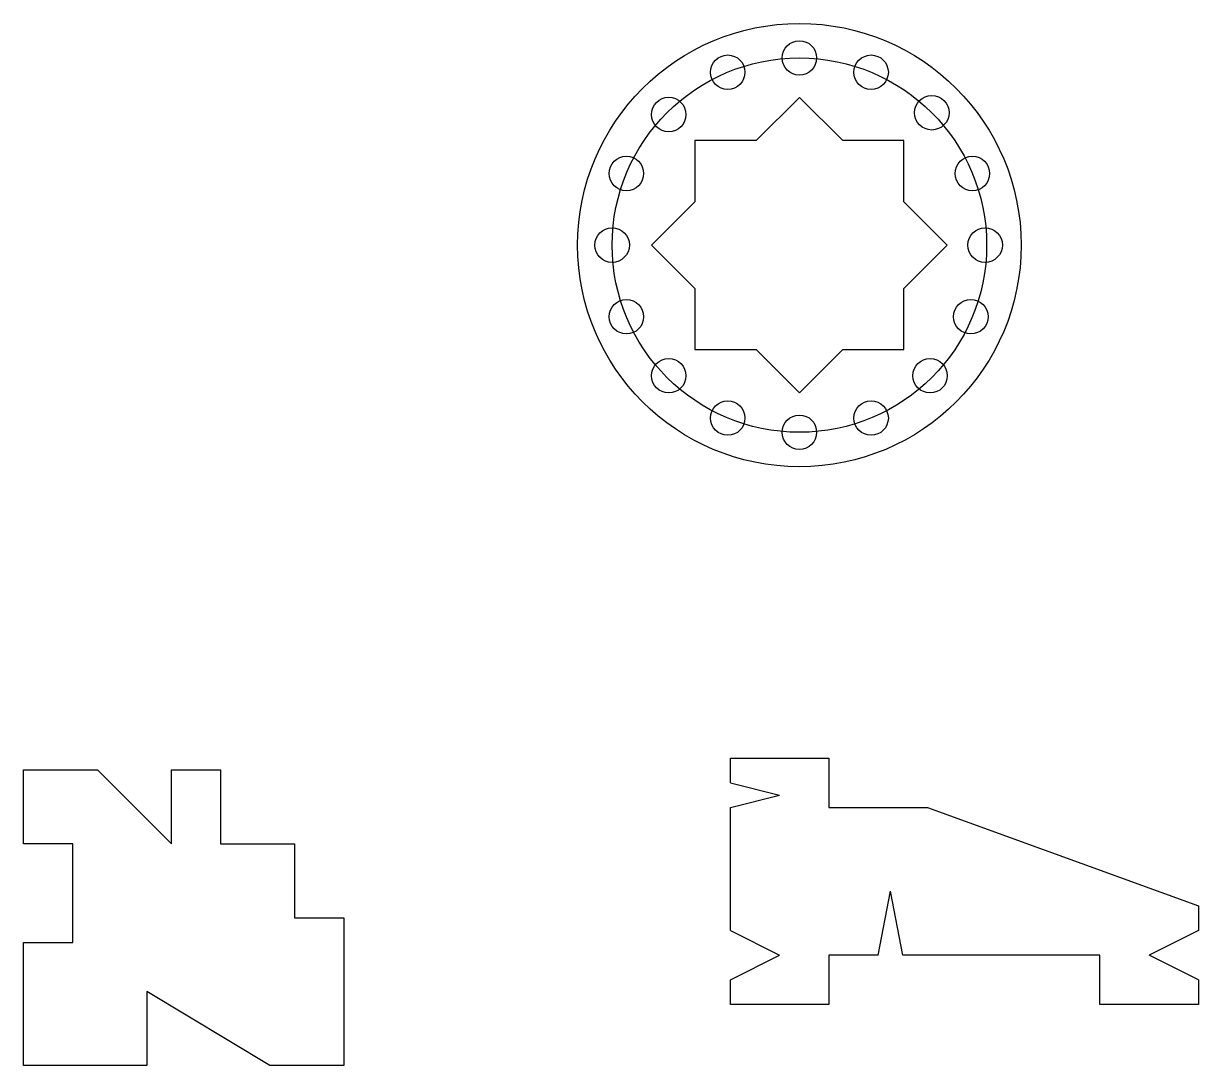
# Model space of a CAD drawing. Header units: millimetres. Extents: x 3169 to 3408, y 1413 to 1624.
import ezdxf

# ---------------------------------------------------------------- set-up
doc = ezdxf.new("R2010")
doc.units = ezdxf.units.MM

msp = doc.modelspace()

# ---------------------------------------------------------------- linework, layer by layer
for p, q in [((3312.71, 1475.31), (3332.71, 1475.31)), ((3312.71, 1470.31), (3312.71, 1475.31)), ((3332.71, 1475.31), (3332.71, 1465.31)), ((3169.28, 1457.9), (3169.28, 1472.9)), ((3169.28, 1472.9), (3184.28, 1472.9)), ((3184.28, 1472.9), (3199.28, 1457.9)), ((3199.28, 1472.9), (3209.28, 1472.9)), ((3199.28, 1457.9), (3199.28, 1472.9)), ((3209.28, 1472.9), (3209.28, 1457.9)), ((3312.71, 1470.31), (3322.71, 1467.81)), ((3312.71, 1465.31), (3322.71, 1467.81)), ((3312.71, 1440.31), (3312.71, 1465.31)), ((3332.71, 1465.31), (3352.71, 1465.31)), ((3352.71, 1465.31), (3407.71, 1445.31)), ((3179.28, 1457.9), (3169.28, 1457.9)), ((3179.28, 1437.9), (3179.28, 1457.9)), ((3209.28, 1457.9), (3224.28, 1457.9)), ((3224.28, 1457.9), (3224.28, 1442.9)), ((3342.71, 1435.31), (3345.21, 1448.31)), ((3347.71, 1435.31), (3345.21, 1448.31)), ((3407.71, 1445.31), (3407.71, 1440.31)), ((3224.28, 1442.9), (3234.28, 1442.9)), ((3234.28, 1442.9), (3234.28, 1412.9)), ((3312.71, 1440.31), (3322.71, 1435.31)), ((3407.71, 1440.31), (3397.71, 1435.31)), ((3169.28, 1412.9), (3169.28, 1437.9)), ((3169.28, 1437.9), (3179.28, 1437.9)), ((3312.71, 1430.31), (3322.71, 1435.31)), ((3342.71, 1435.31), (3332.71, 1435.31)), ((3332.71, 1435.31), (3332.71, 1425.31)), ((3387.71, 1435.31), (3347.71, 1435.31)), ((3387.71, 1425.31), (3387.71, 1435.31)), ((3407.71, 1430.31), (3397.71, 1435.31)), ((3312.71, 1425.31), (3312.71, 1430.31)), ((3407.71, 1430.31), (3407.71, 1425.31)), ((3219.28, 1412.9), (3194.28, 1427.9)), ((3194.28, 1427.9), (3194.28, 1412.9)), ((3332.71, 1425.31), (3312.71, 1425.31)), ((3407.71, 1425.31), (3387.71, 1425.31)), ((3194.28, 1412.9), (3169.28, 1412.9)), ((3234.28, 1412.9), (3219.28, 1412.9))]:
    msp.add_line(p, q)
for points in [[(3335.51, 1600.67), (3326.72, 1609.46), (3317.94, 1600.67)], [(3317.94, 1600.67), (3305.51, 1600.67), (3305.51, 1588.24)], [(3347.94, 1588.24), (3347.94, 1600.67), (3335.51, 1600.67)], [(3305.51, 1588.24), (3296.72, 1579.46), (3305.51, 1570.67)], [(3347.94, 1570.67), (3356.72, 1579.46), (3347.94, 1588.24)], [(3305.51, 1570.67), (3305.51, 1558.24), (3317.94, 1558.24)], [(3335.51, 1558.24), (3347.94, 1558.24), (3347.94, 1570.67)], [(3317.94, 1558.24), (3326.72, 1549.46), (3335.51, 1558.24)]]:
    msp.add_lwpolyline(points)
for centre, radius in [((3326.72, 1579.46), 45), ((3326.72, 1617.46), 3.5), ((3326.72, 1579.46), 38), ((3312.18, 1614.56), 3.5), ((3341.27, 1614.56), 3.5), ((3300.21, 1605.97), 3.5), ((3353.59, 1606.33), 3.5), ((3291.62, 1594), 3.5), ((3361.83, 1594), 3.5), ((3288.72, 1579.46), 3.5), ((3364.41, 1579.46), 3.5), ((3291.62, 1564.92), 3.5), ((3361.51, 1564.92), 3.5), ((3300.21, 1552.94), 3.5), ((3353.24, 1552.94), 3.5), ((3312.18, 1544.35), 3.5), ((3341.27, 1544.35), 3.5), ((3326.72, 1541.46), 3.5)]:
    msp.add_circle(centre, radius)

doc.saveas('drawing.dxf')
